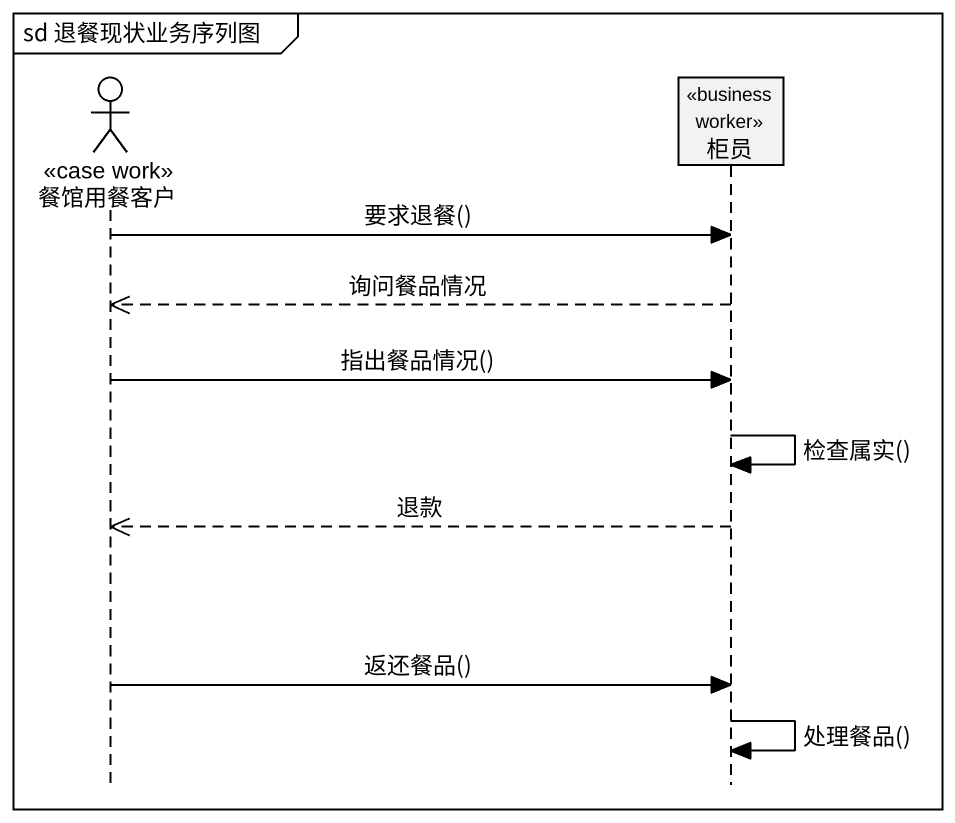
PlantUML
@startuml
mainframe sd 退餐现状业务序列图
hide footbox
actor 餐馆用餐客户 <<case work>>
participant 柜员 <<business worker>>

餐馆用餐客户 -> 柜员 : 要求退餐()
柜员 -->> 餐馆用餐客户 : 询问餐品情况
餐馆用餐客户 -> 柜员 : 指出餐品情况()
柜员 -> 柜员 : 检查属实()
柜员 -->> 餐馆用餐客户 : 退款
餐馆用餐客户 -> 柜员 : 返还餐品()
柜员 -> 柜员 : 处理餐品()
@enduml
